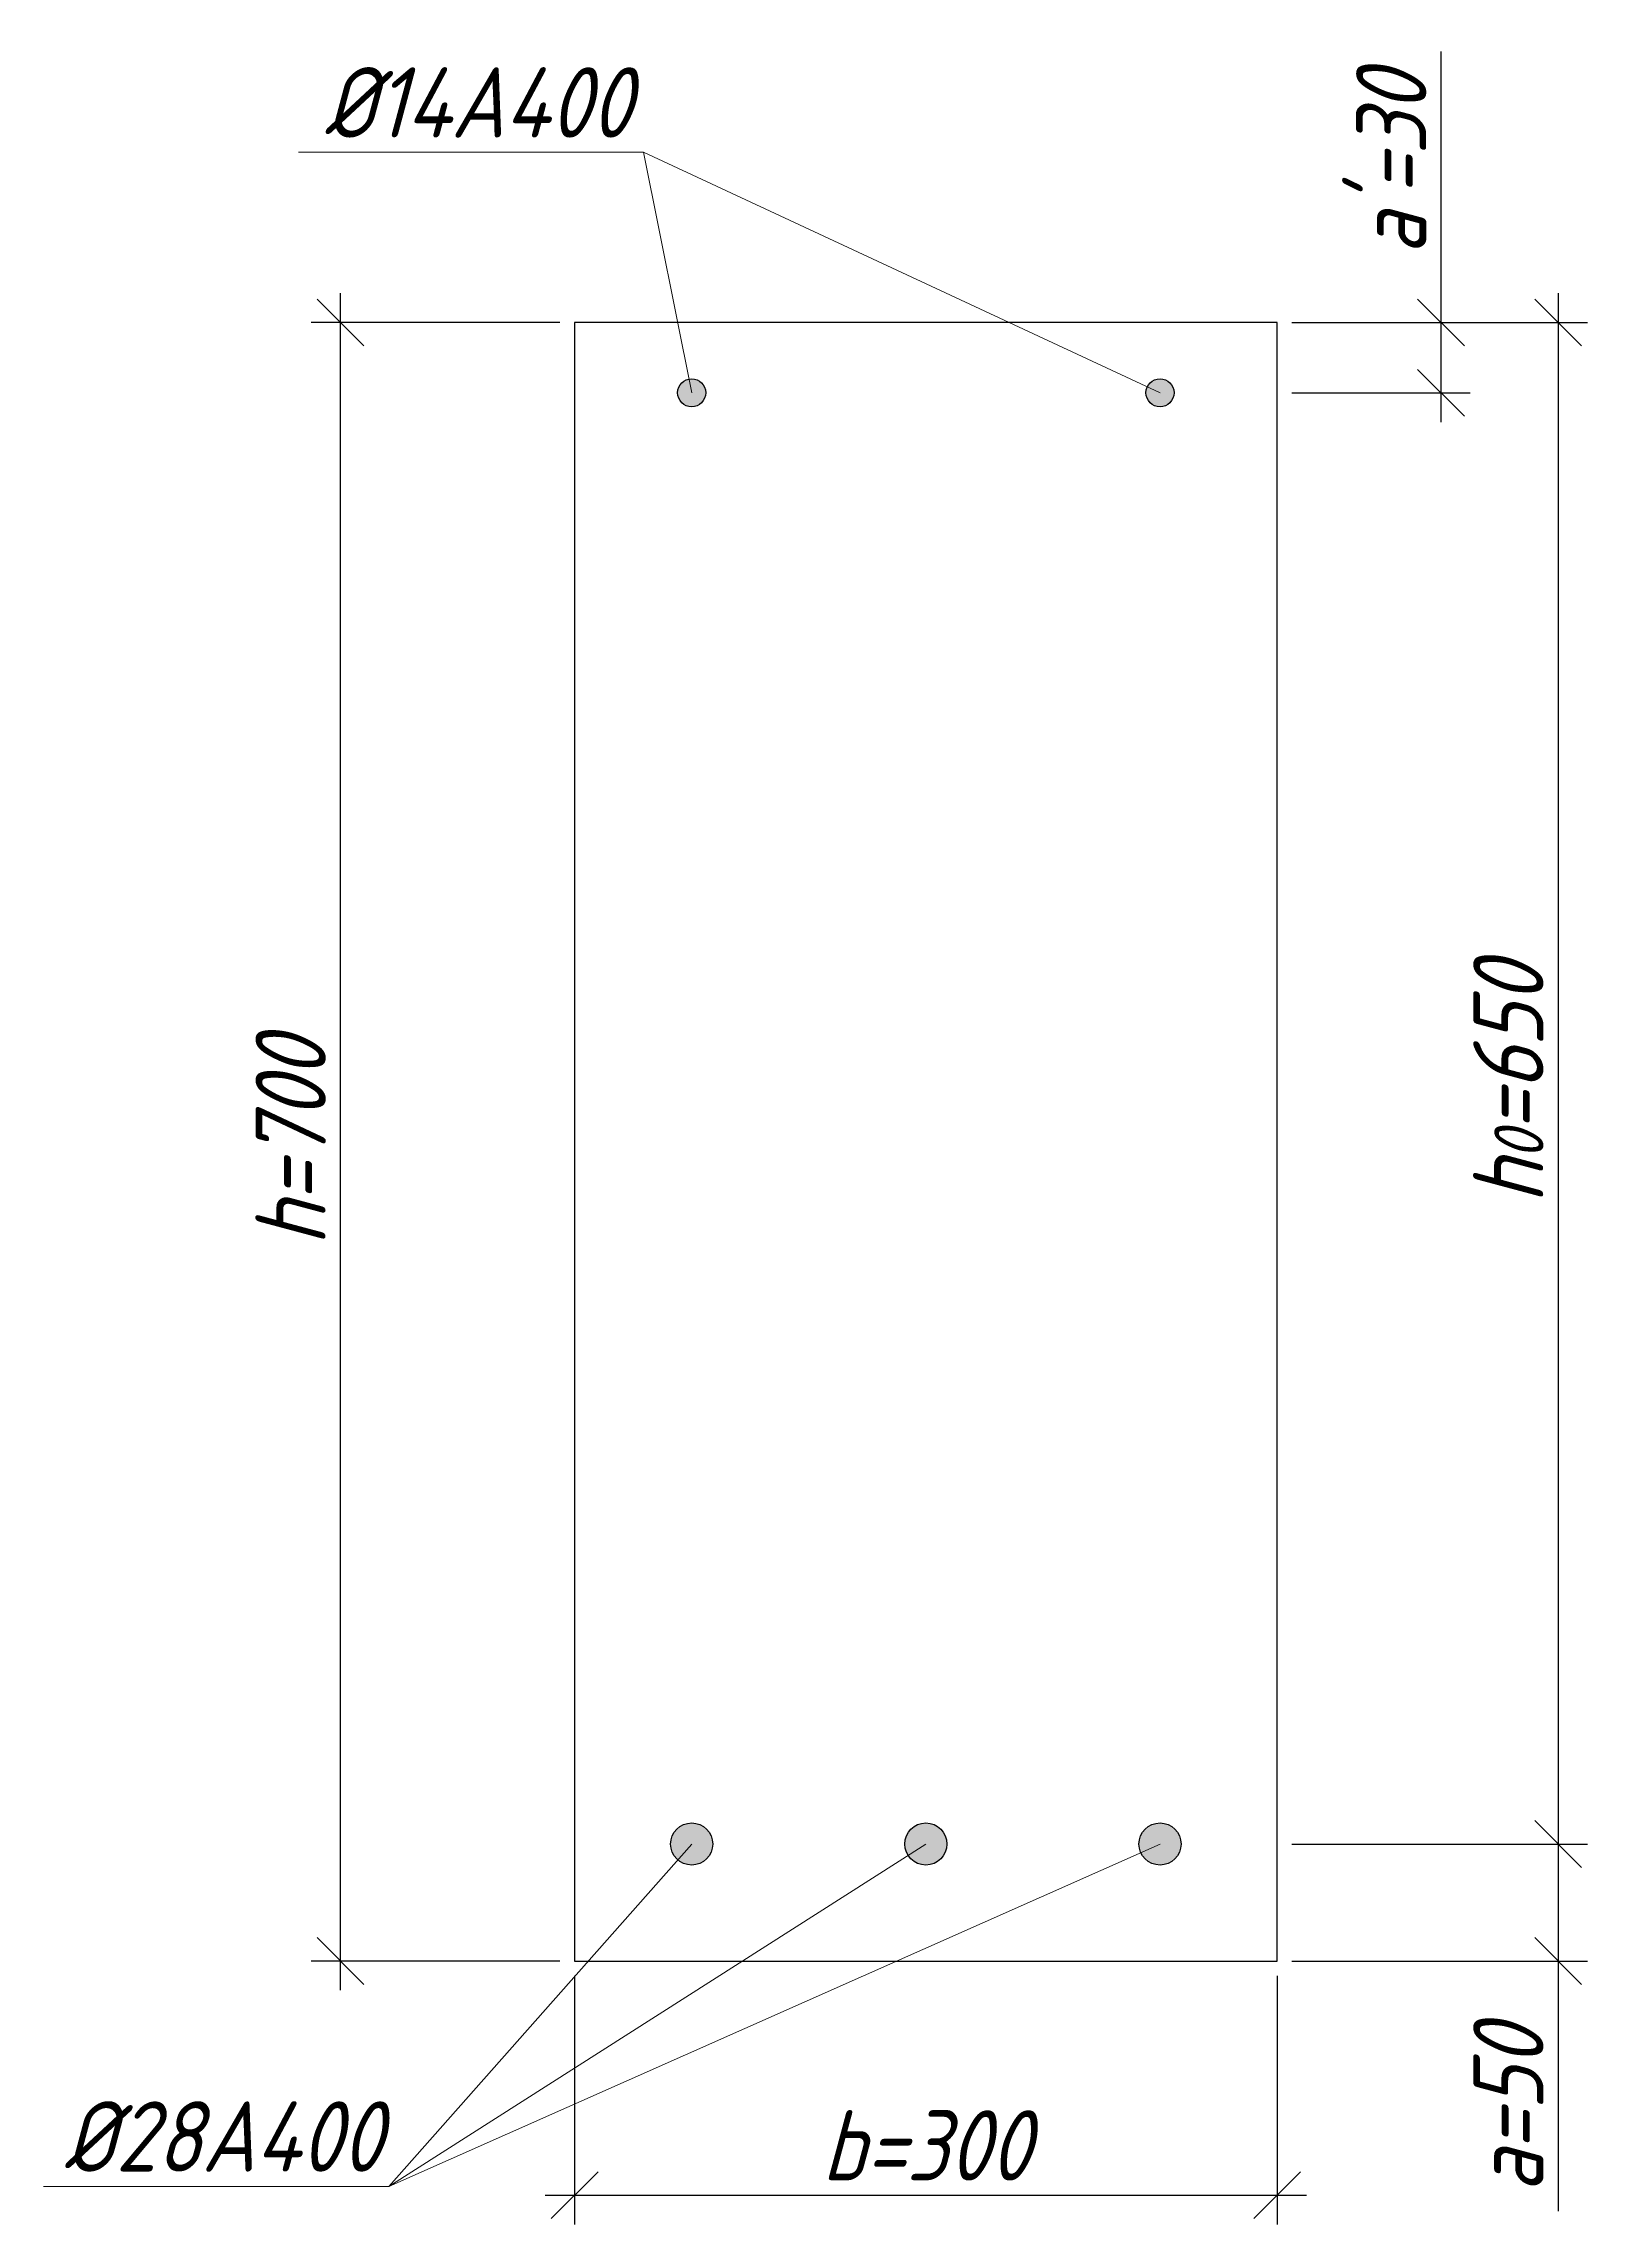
# Model space of a CAD drawing. Header units: millimetres. Extents: x -180 to 58926, y -10791 to 13515.
# Drawn here: x 3027 to 3686, y -925 to 6 of the extents above; entities that cross this region are included whole.
import ezdxf

# ---------------------------------------------------------------- set-up
doc = ezdxf.new("R2010")
doc.units = ezdxf.units.MM
for name, color, linetype, lineweight in [('basic', 95, 'Continuous', 30), ('size', 45, 'Continuous', 20), ('text', 13, 'Continuous', 20), ('thin', 153, 'Continuous', 18)]:
    doc.layers.add(name, color=color, linetype=linetype, lineweight=lineweight)
doc.styles.add('Structures', font='isocpeur.ttf', dxfattribs={"width": 0.85, "oblique": 15})
doc.dimstyles.new('Structures', dxfattribs={"dimtxt": 3, "dimasz": 2, "dimexe": 1.25, "dimexo": 0.625, "dimtad": 1, "dimtxsty": 'Structures', "dimblk": 'OBLIQUE', "dimcen": 2.5, "dimdle": 1.25, "dimadec": 0, "dimazin": 0, "dimtfac": 1, "dimtmove": 0, "dimatfit": 3, "dimfxl": 1, "dimarcsym": 0})

# ---------------------------------------------------------------- blocks, each defined once
blk = doc.blocks.new('_Oblique')
at = {"color": 0, "linetype": 'ByBlock', "lineweight": -2}
blk.add_line((-0.5, -0.5), (0.5, 0.5), dxfattribs=at)
blk = doc.blocks.new('*D87')
at = {"layer": 'Defpoints', "color": 0, "transparency": 16777216}
for p in [(3253.73, -812.75), (3553.73, -812.75), (3553.73, -912.75)]:
    blk.add_point(p, dxfattribs=at)
at = {"layer": 'size', "color": 0, "lineweight": -2, "transparency": 16777216}
for p, q in [((3253.73, -819), (3253.73, -925.25)), ((3553.73, -819), (3553.73, -925.25)), ((3241.23, -912.75), (3566.23, -912.75))]:
    blk.add_line(p, q, dxfattribs=at)
at = {"layer": 'size', "color": 0, "lineweight": -2, "transparency": 16777216, "xscale": 20, "yscale": 20, "zscale": 20, "rotation": 180}
blk.add_blockref('_Oblique', (3253.73, -912.75), dxfattribs=at)
at = {"layer": 'size', "color": 0, "lineweight": -2, "transparency": 16777216, "xscale": 20, "yscale": 20, "zscale": 20}
blk.add_blockref('_Oblique', (3553.73, -912.75), dxfattribs=at)
at = {"layer": 'size', "color": 0, "transparency": 16777216, "insert": (3403.73, -891.5), "char_height": 30, "attachment_point": 5, "style": 'Structures'}
blk.add_mtext('b=300', dxfattribs=at)
blk = doc.blocks.new('*D88')
at = {"layer": 'Defpoints', "color": 0, "transparency": 16777216}
for p in [(3153.73, -112.75), (3253.73, -112.75), (3253.73, -812.75)]:
    blk.add_point(p, dxfattribs=at)
at = {"layer": 'size', "color": 0, "lineweight": -2, "transparency": 16777216}
for p, q in [((3153.73, -825.25), (3153.73, -100.25)), ((3247.48, -112.75), (3141.23, -112.75)), ((3247.48, -812.75), (3141.23, -812.75))]:
    blk.add_line(p, q, dxfattribs=at)
at = {"layer": 'size', "color": 0, "lineweight": -2, "transparency": 16777216, "xscale": 20, "yscale": 20, "zscale": 20}
for p, rotation in [((3153.73, -112.75), 90), ((3153.73, -812.75), 270)]:
    blk.add_blockref('_Oblique', p, dxfattribs=dict(at, rotation=rotation))
at = {"layer": 'size', "color": 0, "transparency": 16777216, "insert": (3132.48, -462.75), "char_height": 30, "attachment_point": 5, "rotation": 90, "style": 'Structures'}
blk.add_mtext('h=700', dxfattribs=at)
blk = doc.blocks.new('*D89')
at = {"layer": 'Defpoints', "color": 0, "transparency": 16777216}
for p in [(3553.73, -112.75), (3623.73, -112.75), (3553.73, -142.75)]:
    blk.add_point(p, dxfattribs=at)
at = {"layer": 'size', "color": 0, "lineweight": -2, "transparency": 16777216}
for p, q in [((3623.73, -112.75), (3623.73, 3.01)), ((3559.98, -112.75), (3636.23, -112.75)), ((3623.73, -155.25), (3623.73, -112.75)), ((3559.98, -142.75), (3636.23, -142.75))]:
    blk.add_line(p, q, dxfattribs=at)
at = {"layer": 'size', "color": 0, "lineweight": -2, "transparency": 16777216, "xscale": 20, "yscale": 20, "zscale": 20}
for p, rotation in [((3623.73, -112.75), 90), ((3623.73, -142.75), 270)]:
    blk.add_blockref('_Oblique', p, dxfattribs=dict(at, rotation=rotation))
at = {"layer": 'size', "color": 0, "transparency": 16777216, "insert": (3602.48, -44.87), "char_height": 30, "attachment_point": 5, "rotation": 90, "style": 'Structures'}
blk.add_mtext("a'=30", dxfattribs=at)
blk = doc.blocks.new('*D90')
at = {"layer": 'Defpoints', "color": 0, "transparency": 16777216}
for p in [(3553.73, -112.75), (3553.73, -762.75), (3673.73, -762.75)]:
    blk.add_point(p, dxfattribs=at)
at = {"layer": 'size', "color": 0, "lineweight": -2, "transparency": 16777216}
for p, q in [((3673.73, -100.25), (3673.73, -775.25)), ((3559.98, -112.75), (3686.23, -112.75)), ((3559.98, -762.75), (3686.23, -762.75))]:
    blk.add_line(p, q, dxfattribs=at)
at = {"layer": 'size', "color": 0, "lineweight": -2, "transparency": 16777216, "xscale": 20, "yscale": 20, "zscale": 20}
for p, rotation in [((3673.73, -112.75), 90), ((3673.73, -762.75), 270)]:
    blk.add_blockref('_Oblique', p, dxfattribs=dict(at, rotation=rotation))
at = {"layer": 'size', "color": 0, "transparency": 16777216, "insert": (3652.48, -437.75), "char_height": 30, "attachment_point": 5, "rotation": 90, "style": 'Structures'}
blk.add_mtext('h{\\H0.7x;\\S^ 0;}=650', dxfattribs=at)
blk = doc.blocks.new('*D91')
at = {"layer": 'Defpoints', "color": 0, "transparency": 16777216}
for p in [(3553.73, -762.75), (3553.73, -812.75), (3673.73, -812.75)]:
    blk.add_point(p, dxfattribs=at)
at = {"layer": 'size', "color": 0, "lineweight": -2, "transparency": 16777216}
for p, q in [((3673.73, -750.25), (3673.73, -812.75)), ((3559.98, -762.75), (3686.23, -762.75)), ((3559.98, -812.75), (3686.23, -812.75)), ((3673.73, -812.75), (3673.73, -919.59))]:
    blk.add_line(p, q, dxfattribs=at)
at = {"layer": 'size', "color": 0, "lineweight": -2, "transparency": 16777216, "xscale": 20, "yscale": 20, "zscale": 20}
for p, rotation in [((3673.73, -762.75), 90), ((3673.73, -812.75), 270)]:
    blk.add_blockref('_Oblique', p, dxfattribs=dict(at, rotation=rotation))
at = {"layer": 'size', "color": 0, "transparency": 16777216, "insert": (3652.48, -876.17), "char_height": 30, "attachment_point": 5, "rotation": 90, "style": 'Structures'}
blk.add_mtext('a=50', dxfattribs=at)

msp = doc.modelspace()

# ---------------------------------------------------------------- hatches: boundary and pattern name
at = {"layer": 'basic'}
h = msp.add_hatch(color=256, dxfattribs=at)
h.dxf.hatch_style = 1
h.paths.add_polyline_path([(3297.729, -142.75, 1), (3309.729, -142.75, 1)])
h.paths.add_polyline_path([(3509.729, -142.75, 1), (3497.729, -142.75, 1)])
h = msp.add_hatch(color=256, dxfattribs=at)
h.dxf.hatch_style = 1
h.paths.add_polyline_path([(3312.729, -762.75, 1), (3294.729, -762.75, 1)])
h.paths.add_polyline_path([(3394.729, -762.75, 1), (3412.729, -762.75, 1)])
h.paths.add_polyline_path([(3494.729, -762.75, 1), (3512.729, -762.75, 1)])

# ---------------------------------------------------------------- linework, layer by layer
for p, q in [((3553.729, -112.75), (3253.729, -112.75)), ((3253.729, -112.75), (3253.729, -812.75)), ((3553.729, -812.75), (3553.729, -112.75)), ((3253.729, -812.75), (3553.729, -812.75))]:
    msp.add_line(p, q, dxfattribs=at)
for centre, radius in [((3303.729, -142.75), 6), ((3503.729, -142.75), 6), ((3303.729, -762.75), 9), ((3403.729, -762.75), 9), ((3503.729, -762.75), 9)]:
    msp.add_circle(centre, radius, dxfattribs=at)
at = {"layer": 'thin'}
for p, q in [((3283.215, -40.004), (3135.779, -40.004)), ((3283.215, -40.004), (3303.729, -142.75)), ((3283.215, -40.004), (3503.729, -142.75)), ((3303.729, -762.75), (3174.426, -909)), ((3174.426, -909), (3403.729, -762.75)), ((3174.426, -909), (3503.729, -762.75)), ((3174.426, -909), (3026.99, -909))]:
    msp.add_line(p, q, dxfattribs=at)

# ---------------------------------------------------------------- texts
at = {"layer": 'text', "char_height": 30, "width": 137.52879, "attachment_point": 5, "style": 'Structures'}
for s, insert in [('%%C14A400', (3212.283, -18.741)), ('%%C28A400', (3103.494, -887.738))]:
    msp.add_mtext(s, dxfattribs=dict(at, insert=insert))

# ---------------------------------------------------------------- dimensions: what is measured, and where the dimension line sits
at = {"layer": 'size'}
for base, p1, p2, text, picture, middle in [((3623.729, -112.75), (3553.729, -142.75), (3553.729, -112.75), "a'=<>", '*D89', (3602.479, -44.868)), ((3153.729, -112.75), (3253.729, -812.75), (3253.729, -112.75), 'h=<>', '*D88', (3132.479, -462.75)), ((3673.729, -762.75), (3553.729, -112.75), (3553.729, -762.75), 'h{\\H0.7x;\\S^ 0;}=<>', '*D90', (3652.479, -437.75)), ((3673.729, -812.75), (3553.729, -762.75), (3553.729, -812.75), 'a=<>', '*D91', (3652.479, -876.169))]:
    dim = msp.add_linear_dim(base=base, p1=p1, p2=p2, angle=90, text=text, dimstyle='Structures', dxfattribs=at)
    dim.commit()
    dim.dimension.update_dxf_attribs({"geometry": picture, "text_midpoint": middle})
dim = msp.add_linear_dim(base=(3553.729, -912.75), p1=(3253.729, -812.75), p2=(3553.729, -812.75), text='b=<>', dimstyle='Structures', dxfattribs=at)
dim.commit()
dim.dimension.update_dxf_attribs({"geometry": '*D87', "text_midpoint": (3403.729, -891.5)})

doc.saveas('drawing.dxf')
